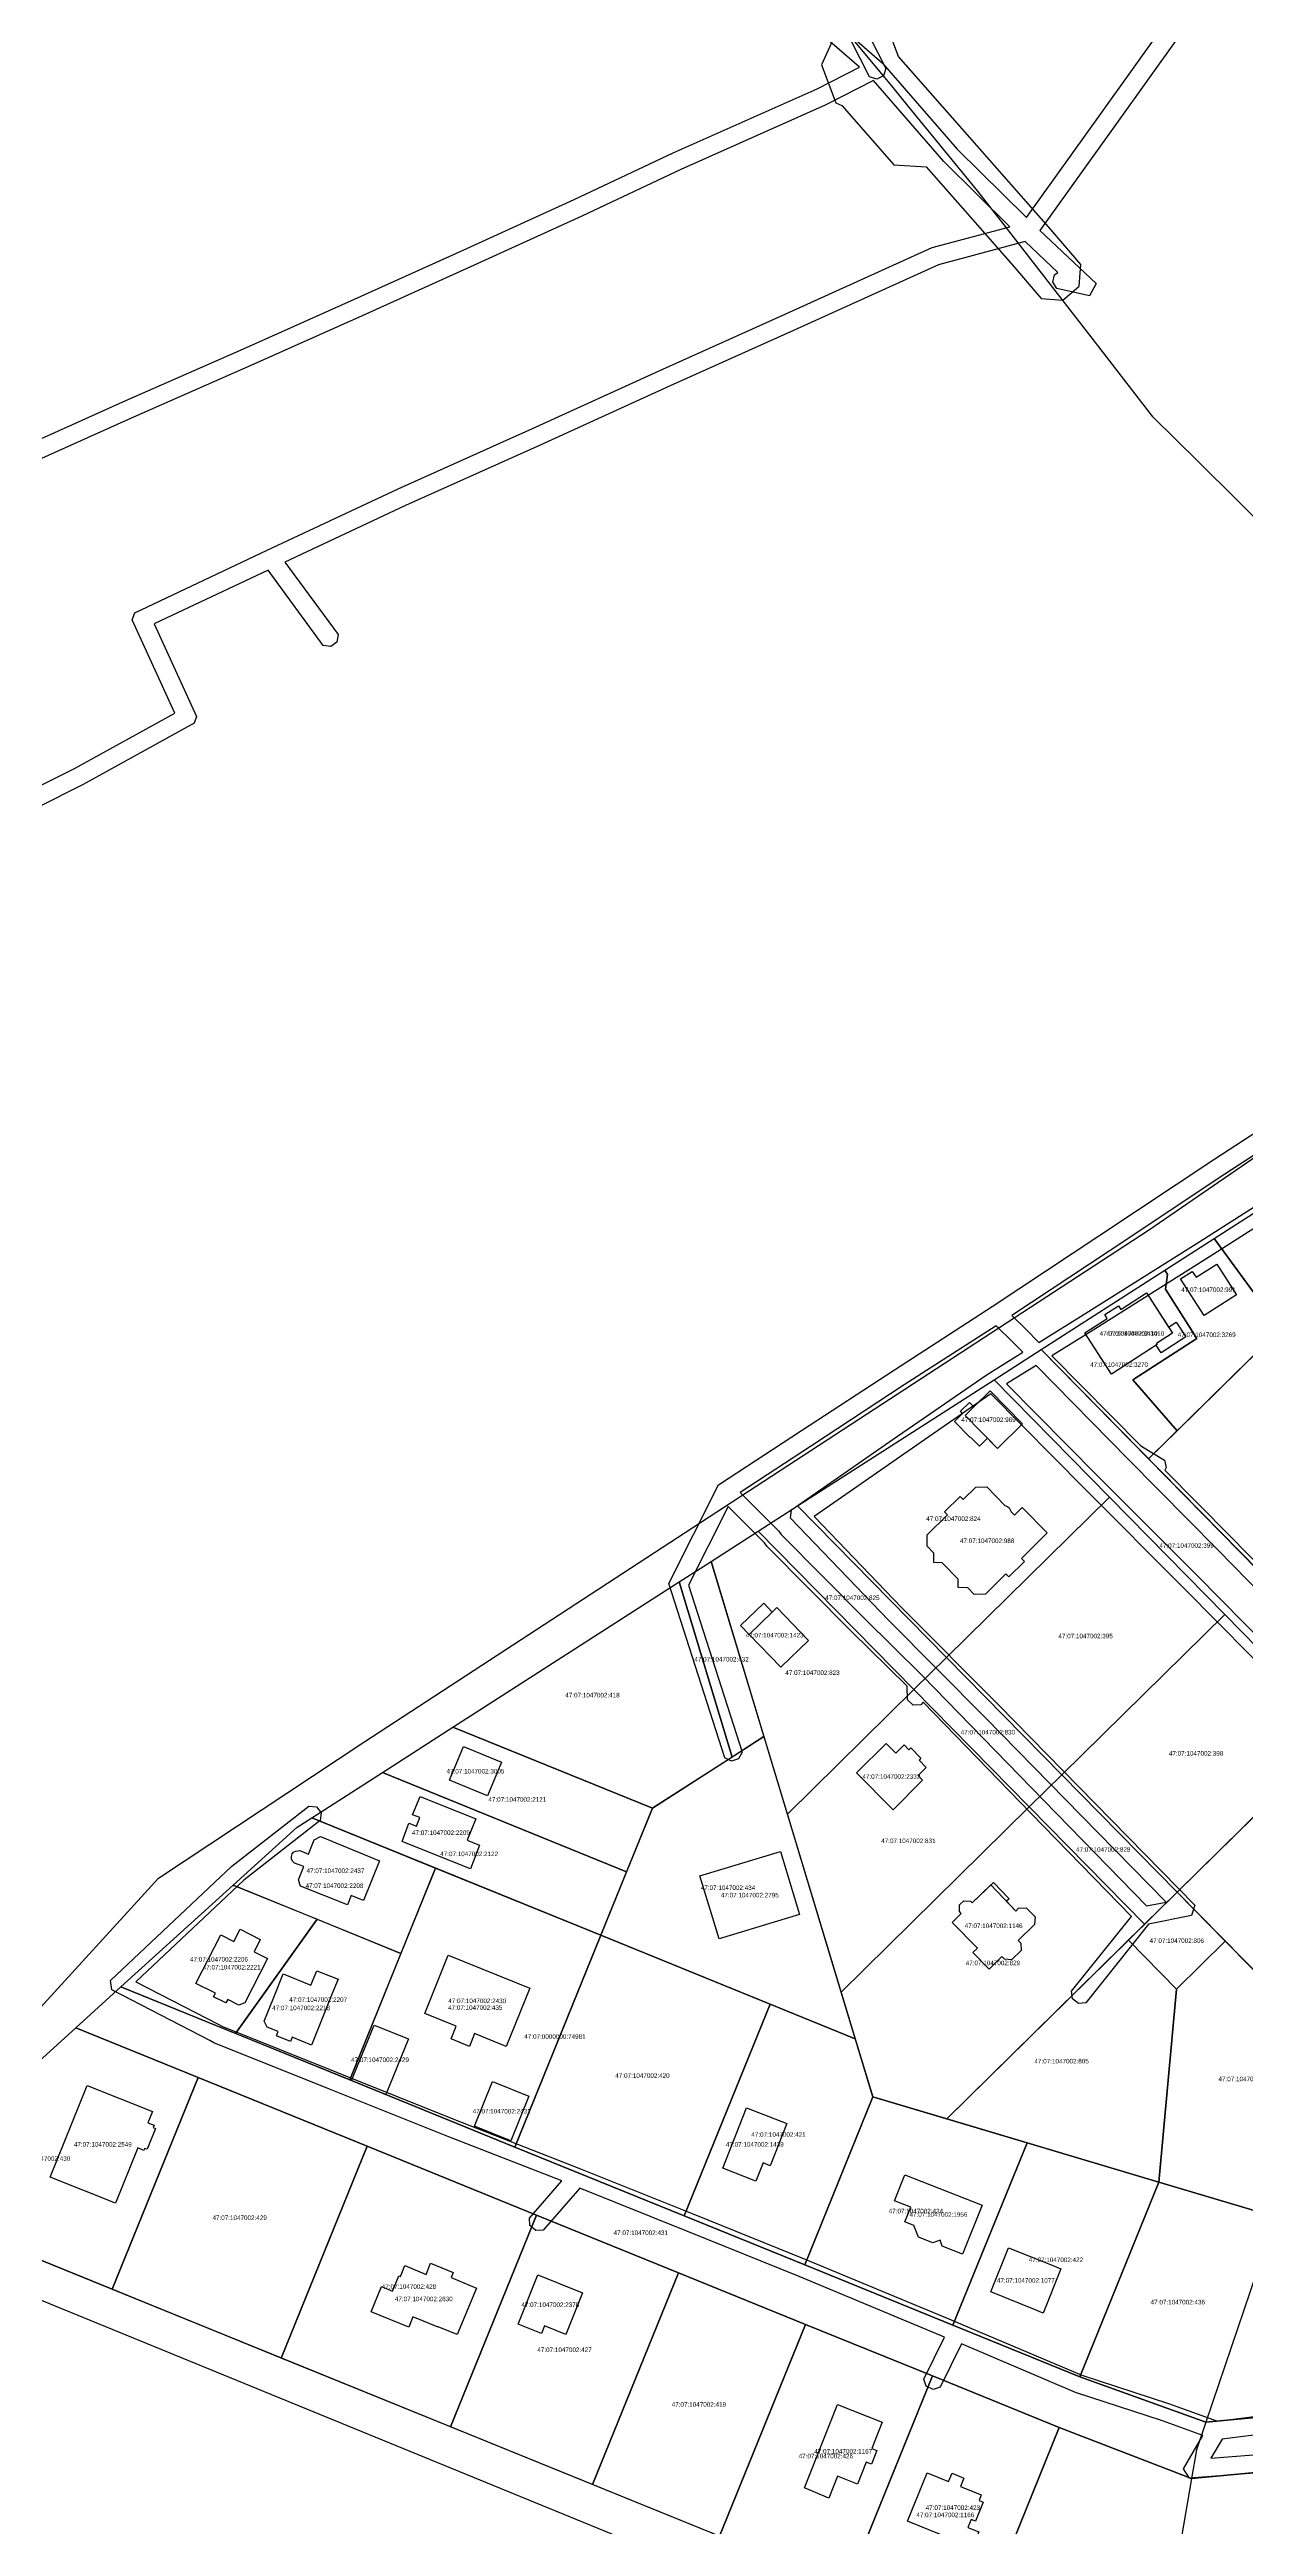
# Model space of a CAD drawing. Extents: x 896 to 2274771, y 652 to 548028.
# Drawn here: x 2233410 to 2233672, y 434012 to 434554 of the extents above; entities that cross this region are included whole.
import ezdxf
from ezdxf.enums import TextEntityAlignment as Align

# ---------------------------------------------------------------- set-up
doc = ezdxf.new("R2010")
doc.units = 0
doc.header["$MEASUREMENT"] = 0
for name, color, linetype in [('B', 254, 'CONTINUOUS'), ('D', 1, 'CONTINUOUS'), ('INHABITED', 14, 'CONTINUOUS'), ('LABELS', 254, 'CONTINUOUS'), ('P', 94, 'CONTINUOUS'), ('Z', 30, 'CONTINUOUS')]:
    doc.layers.add(name, color=color, linetype=linetype)

msp = doc.modelspace()

# ---------------------------------------------------------------- linework, layer by layer
at = {"layer": 'B', "linetype": 'Continuous'}
msp.add_lwpolyline([(2233405.75, 434122.89), (2233433.86, 434153.63), (2233478.82, 434183.42), (2233650.57, 434295.41), (2233724.47, 434346.19), (2233743.99, 434371.16), (2233741.32, 434374.42), (2233751.12, 434388.16), (2233858.9, 434539.29), (2234019.4, 434440.11), (2234040.9, 434438.26), (2234133.4, 434474.25), (2234195.57, 434236.2)], dxfattribs=at)
at = {"layer": 'D', "linetype": 'Continuous'}
for points in [[(2233657.59, 434284.76), (2233660.14, 434286.4), (2233660.98, 434285.1), (2233665.52, 434288.01), (2233669.81, 434281.3), (2233662.72, 434276.76)], [(2233650.12, 434281.68), (2233654.95, 434274.19), (2233656.65, 434275.29), (2233658.74, 434272.05), (2233653.35, 434268.56), (2233652.25, 434270.27), (2233642.45, 434263.94), (2233636.62, 434272.96), (2233641.53, 434276.13), (2233640.98, 434276.97), (2233643.98, 434278.89), (2233644.52, 434278.06)], [(2233650.12, 434281.68), (2233655.79, 434272.89), (2233652.33, 434270.65), (2233652.48, 434270.42), (2233642.45, 434263.94), (2233636.62, 434272.96), (2233641.53, 434276.13), (2233640.98, 434276.97), (2233643.98, 434278.89), (2233644.52, 434278.06)], [(2233615.9, 434260.26), (2233623.01, 434253.07), (2233617.55, 434247.67), (2233615.35, 434249.89), (2233613.59, 434248.15), (2233611.61, 434250.15), (2233611.54, 434250.08), (2233608.1, 434253.57), (2233609.87, 434255.33), (2233609.41, 434255.8), (2233611.38, 434257.75), (2233612.36, 434256.76)], [(2233615.9, 434260.26), (2233623.01, 434253.07), (2233617.55, 434247.67), (2233610.44, 434254.85)], [(2233615.19, 434239.24), (2233619.1, 434235.2), (2233619.69, 434234.99), (2233620.09, 434234.66), (2233620.51, 434233.8), (2233621.24, 434233.06), (2233622.91, 434234.73), (2233628.41, 434229.19), (2233622.75, 434223.57), (2233623.42, 434222.91), (2233620.01, 434219.57), (2233619.37, 434220.22), (2233614.92, 434215.79), (2233612.43, 434215.71), (2233611.02, 434217.2), (2233608.94, 434217.23), (2233608.93, 434219.09), (2233605.38, 434222.68), (2233603.55, 434222.72), (2233603.55, 434224.79), (2233602.09, 434226.27), (2233602.12, 434228.74), (2233606.59, 434233.13), (2233605.94, 434233.78), (2233609.34, 434237.12), (2233609.98, 434236.47), (2233612.76, 434239.21)], [(2233568.23, 434211.89), (2233569.24, 434212.87), (2233576.17, 434205.62), (2233570.1, 434199.81), (2233563.18, 434207), (2233561.3, 434208.94), (2233566.35, 434213.83)], [(2233568.23, 434211.89), (2233569.24, 434212.87), (2233576.17, 434205.62), (2233570.1, 434199.81), (2233563.18, 434207)], [(2233508.93, 434179.05), (2233505.9, 434171.65), (2233497.57, 434175.07), (2233500.61, 434182.47)], [(2233593.14, 434183.15), (2233595.26, 434181.01), (2233597.07, 434182.8), (2233598.13, 434181.73), (2233598.53, 434182.14), (2233600.76, 434179.89), (2233600.36, 434179.48), (2233601.92, 434177.91), (2233600.12, 434176.12), (2233601.14, 434175.08), (2233594.66, 434168.64), (2233586.65, 434176.69)], [(2233491.16, 434171.51), (2233503.32, 434166.64), (2233501.46, 434161.95), (2233504.15, 434160.87), (2233502.14, 434155.72), (2233499.4, 434156.81), (2233487.24, 434161.68), (2233488.7, 434165.68), (2233490.35, 434165.03), (2233491.11, 434166.94), (2233489.5, 434167.52)], [(2233469.3, 434162.76), (2233482.27, 434157.44), (2233478.78, 434148.81), (2233476.02, 434149.9), (2233475.24, 434147.83), (2233464.99, 434151.89), (2233464.55, 434153.28), (2233465.68, 434156.25), (2233463.64, 434156.94), (2233463.29, 434157.34), (2233463.01, 434157.85), (2233462.96, 434158.42), (2233463.13, 434158.97), (2233463.45, 434159.34), (2233463.87, 434159.59), (2233464.37, 434159.68), (2233464.81, 434159.7), (2233466.7, 434158.88), (2233467.92, 434162.04)], [(2233570.01, 434159.53), (2233574.21, 434145.74), (2233556.59, 434140.38), (2233552.39, 434154.16)], [(2233616.62, 434152.75), (2233620.08, 434149.18), (2233619.48, 434148.61), (2233621.53, 434146.47), (2233622.1, 434147.08), (2233623.77, 434147.16), (2233625.73, 434145.18), (2233625.65, 434143.51), (2233622.02, 434140), (2233622.6, 434139.42), (2233622.7, 434137.86), (2233620.61, 434135.82), (2233619.04, 434135.97), (2233618.45, 434136.55), (2233615.67, 434133.75), (2233612.13, 434137.37), (2233613.11, 434138.36), (2233607.62, 434143.95), (2233609.57, 434145.94), (2233609.21, 434146.34), (2233609.2, 434147.8), (2233610.14, 434148.72), (2233611.6, 434148.66), (2233611.99, 434148.27)], [(2233616.03, 434152.18), (2233621.53, 434146.47), (2233622.1, 434147.08), (2233623.77, 434147.16), (2233625.73, 434145.18), (2233625.65, 434143.51), (2233622.02, 434140), (2233622.6, 434139.42), (2233622.7, 434137.86), (2233620.61, 434135.82), (2233619.04, 434135.97), (2233618.45, 434136.55), (2233615.67, 434133.75), (2233612.13, 434137.37), (2233613.11, 434138.36), (2233607.62, 434143.95), (2233609.57, 434145.94), (2233609.21, 434146.34), (2233609.2, 434147.8), (2233610.14, 434148.72), (2233611.6, 434148.66), (2233611.99, 434148.27)], [(2233447.49, 434141.3), (2233450.36, 434139.84), (2233451.75, 434142.49), (2233456.16, 434140.23), (2233454.84, 434137.57), (2233457.72, 434136.11), (2233452.79, 434126.37), (2233451.46, 434125.88), (2233449.02, 434127.1), (2233448.65, 434126.37), (2233445.95, 434127.74), (2233446.33, 434128.48), (2233442.08, 434130.63)], [(2233497.29, 434136.79), (2233515.12, 434129.57), (2233509.97, 434116.86), (2233503.06, 434119.66), (2233501.92, 434116.86), (2233497.92, 434118.5), (2233499.05, 434121.29), (2233492.15, 434124.08)], [(2233461.18, 434132.74), (2233467.24, 434130.29), (2233468.56, 434133.43), (2233473.19, 434131.59), (2233471.91, 434128.41), (2233467.34, 434117.14), (2233463.11, 434118.85), (2233462.74, 434117.95), (2233459.7, 434119.18), (2233460.07, 434120.09), (2233457.63, 434121.08), (2233456.98, 434122.39), (2233459.18, 434127.81)], [(2233481.09, 434121.54), (2233488.58, 434118.49), (2233483.63, 434106.34), (2233476.14, 434109.38)], [(2233506.97, 434109.17), (2233514.93, 434105.99), (2233510.98, 434096.2), (2233503.03, 434099.41)], [(2233418.25, 434108.34), (2233432.53, 434102.59), (2233431.55, 434100.15), (2233432.91, 434099.6), (2233432.72, 434099.14), (2233433.2, 434098.94), (2233431.36, 434094.37), (2233430.88, 434094.56), (2233430.7, 434094.11), (2233429.34, 434094.66), (2233424.47, 434082.54), (2233410.18, 434088.29)], [(2233562.58, 434103.45), (2233571.42, 434099.97), (2233567.79, 434090.76), (2233566.21, 434091.38), (2233564.63, 434087.38), (2233557.37, 434090.24)], [(2233594.99, 434083.08), (2233597.27, 434088.78), (2233614.19, 434082.14), (2233609.87, 434071.41), (2233605.44, 434073.16), (2233604.95, 434074.49), (2233603.33, 434073.88), (2233600.25, 434075.11), (2233599.2, 434077.7), (2233597.23, 434078.49), (2233598.52, 434081.69)], [(2233619.92, 434072.8), (2233629.1, 434069.13), (2233631.4, 434068.18), (2233627.54, 434058.53), (2233625.24, 434059.46), (2233616.04, 434063.18)], [(2233482.7, 434064.34), (2233485.12, 434063.35), (2233486.48, 434066.68), (2233486.84, 434066.54), (2233487.81, 434068.9), (2233492.43, 434067), (2233493.43, 434069.44), (2233498.39, 434067.41), (2233497.93, 434066.28), (2233503.45, 434064.01), (2233499.27, 434053.81), (2233495.1, 434055.52), (2233495.06, 434055.42), (2233489.57, 434057.67), (2233488.66, 434055.45), (2233480.43, 434058.81)], [(2233516.93, 434066.86), (2233526.67, 434062.94), (2233523.02, 434053.85), (2233518.38, 434055.72), (2233517.7, 434054.05), (2233512.6, 434056.1)], [(2233582.47, 434038.53), (2233592.25, 434034.63), (2233589.99, 434028.91), (2233591.09, 434028.47), (2233589.91, 434025.47), (2233588.8, 434025.91), (2233586.89, 434021.08), (2233582.49, 434022.82), (2233580.6, 434018.05), (2233575.26, 434020.28)], [(2233613.96, 434018.74), (2233613.48, 434017.54), (2233614.4, 434017.16), (2233612.7, 434012.99), (2233611.78, 434013.37), (2233611.06, 434011.62), (2233613.47, 434010.64), (2233611.24, 434005.18), (2233606.34, 434007.17), (2233607.17, 434009.21), (2233597.79, 434013.03), (2233602.09, 434023.58), (2233606.83, 434021.65), (2233607.59, 434023.5), (2233610.18, 434022.44), (2233609.43, 434020.59)]]:
    msp.add_lwpolyline(points, close=True, dxfattribs=at)
at = {"layer": 'INHABITED', "linetype": 'Continuous'}
msp.add_lwpolyline([(2234126.38, 434590.44), (2234140.68, 434495.16), (2234133.4, 434474.25), (2234040.9, 434438.28), (2234019.4, 434440.11), (2233858.89, 434539.29), (2233751.12, 434388.16), (2233741.32, 434374.42), (2233728.58, 434390.01), (2233718.79, 434402), (2233698.21, 434427.18), (2233687.29, 434437.99), (2233661.44, 434463.55), (2233651.59, 434473.3), (2233638.21, 434490.54), (2233622.53, 434510.74), (2233618.95, 434515.35), (2233613.22, 434522.72), (2233598.03, 434541.26), (2233594.68, 434545.35), (2233578.36, 434565.09)], dxfattribs=at)
at = {"layer": 'P', "linetype": 'Continuous'}
for points in [[(2233664.92, 434293.56), (2233702.76, 434317.82), (2233720.25, 434300.04), (2233688.89, 434269.19), (2233681.96, 434276.23), (2233679.46, 434273.77)], [(2233664.92, 434293.56), (2233679.46, 434273.77), (2233656.85, 434251.52), (2233647.17, 434262.66), (2233661.18, 434271.74), (2233654.29, 434282.49), (2233654.75, 434285.74), (2233654.16, 434286.66)], [(2233627.08, 434269.29), (2233654.16, 434286.66), (2233654.75, 434285.74), (2233654.29, 434282.49), (2233661.18, 434271.74), (2233647.17, 434262.66), (2233656.85, 434251.52), (2233650.6, 434245.37)], [(2233650.6, 434245.37), (2233681.96, 434276.23), (2233705.87, 434251.93), (2233674.5, 434221.07)], [(2233616.76, 434262.67), (2233627.08, 434269.29), (2233701.05, 434194.1), (2233690.36, 434183.56), (2233679.84, 434194.27), (2233681.97, 434196.37), (2233667.25, 434211.34), (2233642, 434237)], [(2233573.75, 434235.09), (2233616.76, 434262.67), (2233642, 434237), (2233606.36, 434201.94)], [(2233565.15, 434229.57), (2233573.75, 434235.09), (2233606.36, 434201.94), (2233599.23, 434194.91)], [(2233606.36, 434201.94), (2233642, 434237), (2233667.25, 434211.34), (2233631.61, 434176.27)], [(2233554.82, 434222.95), (2233565.15, 434229.57), (2233599.23, 434194.91), (2233571.54, 434167.67)], [(2233547.83, 434218.46), (2233554.82, 434222.95), (2233566.4, 434184.64), (2233559.41, 434180.16)], [(2233547.83, 434218.46), (2233559.41, 434180.16), (2233541.97, 434168.96), (2233498.32, 434186.7)], [(2233631.61, 434176.27), (2233667.25, 434211.34), (2233681.97, 434196.37), (2233679.84, 434194.27), (2233690.36, 434183.56), (2233656.85, 434150.61)], [(2233599.23, 434194.91), (2233606.36, 434201.94), (2233631.61, 434176.27), (2233624.48, 434169.26)], [(2233571.54, 434167.67), (2233599.23, 434194.91), (2233624.48, 434169.26), (2233583.32, 434128.76)], [(2233498.32, 434186.7), (2233541.97, 434168.96), (2233536.32, 434155.07), (2233482.87, 434176.78)], [(2233876.55, 434178.46), (2233869.31, 434188.02), (2233830.04, 434161.01), (2233787.84, 434131.98), (2233774.05, 434122.48), (2233763.94, 434101.45), (2233757.59, 434099.66), (2233728.64, 434118.54), (2233724.62, 434106.82), (2233752.35, 434088.76), (2233754.37, 434081.52), (2233735.05, 434041.36), (2233701.3, 434038.22), (2233663.1, 434034.67), (2233661.06, 434028.63), (2233659.96, 434022.33), (2233691.15, 434025.22), (2233721.01, 434028), (2233742.95, 434030.04), (2233752.14, 434049.21), (2233765.81, 434077.61), (2233783.17, 434113.78), (2233818.51, 434138.28), (2233848.76, 434159.2)], [(2233566.4, 434184.64), (2233586.4, 434118.54), (2233530.68, 434141.18), (2233541.97, 434168.96)], [(2233482.87, 434176.78), (2233536.32, 434155.07), (2233530.68, 434141.18), (2233467.41, 434166.87)], [(2233624.48, 434169.26), (2233631.61, 434176.27), (2233656.85, 434150.61), (2233649.72, 434143.59)], [(2233583.32, 434128.76), (2233624.48, 434169.26), (2233649.72, 434143.59), (2233606.43, 434100.99), (2233590.26, 434105.81)], [(2233656.85, 434150.61), (2233677.84, 434171.24), (2233704.35, 434144.3), (2233698.37, 434138.27), (2233690.82, 434116.09)], [(2233464.2, 434164.81), (2233467.41, 434166.87), (2233494.54, 434155.85), (2233486.95, 434137.17), (2233450.24, 434152.15)], [(2233494.54, 434155.85), (2233530.68, 434141.18), (2233511.87, 434094.85), (2233475.73, 434109.53)], [(2233450.24, 434152.15), (2233468.57, 434144.67), (2233450.7, 434119.7), (2233425.66, 434129.87)], [(2233646.16, 434140.09), (2233656.85, 434150.61), (2233667.37, 434139.91), (2233656.68, 434129.4)], [(2233468.57, 434144.67), (2233486.95, 434137.17), (2233475.73, 434109.53), (2233450.7, 434119.7)], [(2233530.68, 434141.18), (2233567.74, 434126.11), (2233548.92, 434079.79), (2233511.87, 434094.85)], [(2233606.43, 434100.99), (2233646.16, 434140.09), (2233656.68, 434129.4), (2233652.86, 434087.18)], [(2233656.68, 434129.4), (2233667.37, 434139.91), (2233690.82, 434116.09), (2233678.39, 434079.58), (2233652.86, 434087.18)], [(2233425.66, 434129.87), (2233475.73, 434109.53), (2233511.87, 434094.85), (2233548.92, 434079.79), (2233575.33, 434069.07), (2233607.77, 434055.88), (2233635.57, 434044.59), (2233663.11, 434034.67), (2233661.06, 434028.63), (2233659.97, 434022.33), (2233631.05, 434033.48), (2233603.26, 434044.77), (2233575.46, 434056.05), (2233547.67, 434067.34), (2233516.64, 434079.97), (2233479.58, 434095.01), (2233442.53, 434110.07), (2233415.78, 434120.92)], [(2233567.74, 434126.11), (2233586.4, 434118.54), (2233590.26, 434105.81), (2233575.33, 434069.07), (2233548.92, 434079.79)], [(2233415.78, 434120.92), (2233442.53, 434110.07), (2233423.7, 434063.74), (2233374.68, 434083.66)], [(2233442.53, 434110.07), (2233479.58, 434095.01), (2233460.75, 434048.69), (2233423.7, 434063.74)], [(2233590.26, 434105.81), (2233623.98, 434095.77), (2233607.77, 434055.88), (2233575.33, 434069.07)], [(2233479.58, 434095.01), (2233516.64, 434079.97), (2233497.82, 434033.64), (2233460.75, 434048.69)], [(2233623.98, 434095.77), (2233652.86, 434087.18), (2233635.57, 434044.59), (2233607.77, 434055.88)], [(2233374.69, 434083.66), (2233423.7, 434063.74), (2233565.94, 434005.97), (2233520.98, 433938.57), (2233517.15, 433923.6), (2233482.48, 433924.2), (2233311.22, 434026.11)], [(2233652.86, 434087.18), (2233678.39, 434079.58), (2233663.11, 434034.67), (2233635.57, 434044.59)], [(2233714.05, 434075.71), (2233680.91, 434086.98), (2233678.39, 434079.58), (2233663.1, 434034.67), (2233701.3, 434038.22)], [(2233516.64, 434079.97), (2233547.67, 434067.34), (2233528.86, 434021.03), (2233497.82, 434033.64)], [(2233547.67, 434067.34), (2233575.46, 434056.05), (2233556.64, 434009.74), (2233528.86, 434021.03)], [(2233575.46, 434056.05), (2233603.26, 434044.77), (2233584.44, 433998.44), (2233556.64, 434009.74)], [(2233603.26, 434044.77), (2233631.05, 434033.48), (2233612.24, 433987.15), (2233584.44, 433998.44)], [(2233631.05, 434033.48), (2233659.97, 434022.33), (2233651.26, 433971.3), (2233612.24, 433987.15)], [(2233695.75, 433975.44), (2233691.15, 434025.22), (2233659.96, 434022.33), (2233651.26, 433971.3)]]:
    msp.add_lwpolyline(points, close=True, dxfattribs=at)
at = {"layer": 'Z', "linetype": 'Continuous'}
for points in [[(2233576.97, 434581.19), (2233593.07, 434549.52), (2233592.55, 434547.94), (2233591.08, 434547.19), (2233589.5, 434547.7), (2233573.15, 434579.88)], [(2233581.94, 434556.77), (2233579.01, 434550.34), (2233582.12, 434542.04), (2233583.43, 434541.44), (2233594.85, 434528.48), (2233601.91, 434528.03), (2233620.6, 434506.83), (2233627.09, 434499.23), (2233631.8, 434498.86), (2233635.39, 434501.93), (2233635.76, 434506.63), (2233629.21, 434514.31), (2233611.44, 434534.46), (2233595.84, 434552.16), (2233584.03, 434583.67)], [(2233568.13, 434571.82), (2233592.31, 434550.79), (2233608.7, 434531.92), (2233623.88, 434516.95), (2233640.31, 434539.82), (2233660.64, 434568.34)], [(2233663.91, 434566.03), (2233643.56, 434537.49), (2233626.79, 434514.13), (2233639.09, 434502.5), (2233637.66, 434499.81), (2233630.54, 434501.4), (2233629.65, 434502.8), (2233630.01, 434504.42), (2233630.75, 434504.88), (2233623.58, 434511.66), (2233604.58, 434506.6), (2233572.86, 434492.23), (2233545.9, 434480.14), (2233517.39, 434467.15), (2233487.96, 434453.92), (2233461.56, 434441.57), (2233473.17, 434425.69), (2233472.91, 434424.05), (2233471.58, 434423.07), (2233469.94, 434423.33), (2233457.88, 434439.83), (2233432.91, 434428.03), (2233442.17, 434407.8), (2233441.68, 434406.31), (2233417.36, 434392.9), (2233386.45, 434377.4)], [(2233401.6, 434465.63), (2233426.76, 434476.93), (2233452.48, 434488.22), (2233476.8, 434499.06), (2233500.55, 434509.8), (2233524.88, 434520.88), (2233546.53, 434531.08), (2233578.06, 434545.12), (2233587.34, 434549.82), (2233565.51, 434568.8)], [(2233384.57, 434380.94), (2233415.5, 434396.44), (2233437.43, 434408.53), (2233428.11, 434428.91), (2233428.67, 434430.45), (2233457.67, 434444.16), (2233486.3, 434457.56), (2233515.74, 434470.79), (2233544.25, 434483.79), (2233571.22, 434495.88), (2233603.23, 434510.38), (2233620.25, 434514.91), (2233605.78, 434529.18), (2233590.4, 434546.89), (2233579.77, 434541.5), (2233548.2, 434527.44), (2233526.56, 434517.25), (2233502.2, 434506.16), (2233478.44, 434495.41), (2233454.09, 434484.56), (2233428.39, 434473.28), (2233403.23, 434461.98)], [(2233680.03, 434195.12), (2233658.38, 434217.04), (2233636.56, 434238.87), (2233616.09, 434259.59), (2233597.93, 434247.09), (2233577.38, 434232.8), (2233596.54, 434212.91), (2233617.79, 434191.5), (2233638.79, 434170.07), (2233660.69, 434147.76), (2233659.99, 434145.48), (2233650.6, 434143.59), (2233636.87, 434126.43), (2233635.22, 434126.25), (2233633.93, 434127.29), (2233633.75, 434128.93), (2233646.82, 434145.27), (2233624.8, 434167.86), (2233601.22, 434192.13), (2233600.71, 434191.59), (2233599.05, 434191.53), (2233597.84, 434192.67), (2233597.75, 434195.67), (2233585.49, 434207.73), (2233567.11, 434226.25), (2233566.54, 434227), (2233558.54, 434234.99), (2233549.88, 434217.76), (2233561.62, 434181.22), (2233560.86, 434179.74), (2233559.28, 434179.24), (2233557.81, 434179.99), (2233545.57, 434218.09), (2233556.45, 434239.74), (2233574.63, 434251.57), (2233594.94, 434264.9), (2233616.38, 434278.73), (2233639.73, 434294.15), (2233665.08, 434311.02), (2233689.98, 434327.23)], [(2233689.76, 434306.07), (2233663.92, 434289.59), (2233639.01, 434273.89), (2233629.44, 434267.96), (2233648.89, 434248.25), (2233654.07, 434245.1), (2233654.46, 434243.5), (2233654.13, 434242.95), (2233668.55, 434228.4), (2233693.76, 434202.63)], [(2233690.67, 434024.83), (2233659.53, 434022.44), (2233658.25, 434024.49), (2233662.5, 434031.74), (2233653.64, 434034.93), (2233634.6, 434041.18), (2233609.64, 434051.77), (2233604.98, 434042.32), (2233603.41, 434041.78), (2233601.92, 434042.52), (2233601.39, 434044.09), (2233605.93, 434053.29), (2233574.08, 434066.52), (2233549.54, 434076.46), (2233526.1, 434085.87), (2233518.09, 434076.68), (2233516.44, 434076.56), (2233515.19, 434077.65), (2233515.07, 434079.3), (2233522.15, 434087.42), (2233497.2, 434097.16), (2233471.33, 434107.54), (2233445.96, 434117.67), (2233445.1, 434118.18), (2233423.64, 434129.24), (2233423.35, 434131.29), (2233449.94, 434156.29), (2233466.78, 434169.44), (2233468.43, 434169.24), (2233469.45, 434167.93), (2233469.24, 434166.29), (2233452.55, 434153.25), (2233428.91, 434131.02), (2233447.05, 434121.68), (2233447.74, 434121.26), (2233472.81, 434111.25), (2233498.67, 434100.87), (2233526.26, 434090.11), (2233551.04, 434080.17), (2233575.6, 434070.22), (2233608.25, 434056.66), (2233609.43, 434056.21), (2233636.01, 434044.93), (2233654.94, 434038.71), (2233665.67, 434034.85), (2233700.1, 434039.26)], [(2234232.47, 433917), (2234192.88, 433929.35), (2234178.07, 433949.72), (2234151, 433967.18), (2234147.74, 433962.32), (2234144.35, 433957.36), (2234153.02, 433951.59), (2234072.95, 433831.25), (2234047.16, 433808.19), (2234015.61, 433780.06), (2233984.32, 433751.69), (2233857.34, 433856.24), (2233493.77, 433765.91), (2233490.04, 433780.9), (2233508.59, 433853.62), (2233523.62, 433924.42), (2233526.63, 433942.85), (2233524.43, 433943.74), (2233565.94, 434005.96), (2233555.05, 434010.39), (2233416.52, 434066.65), (2233374.68, 434083.66)], [(2233376.57, 434074.27), (2233540.55, 434007.19), (2233520.3, 433957.68), (2233512.49, 433925.8), (2233517.15, 433923.6), (2233480.77, 433780.98), (2233486.97, 433755.98), (2233852.95, 433846.9), (2233984.51, 433738.61), (2234053.3, 433800.43), (2234080.16, 433824.55), (2234161.1, 433946.19), (2234163.26, 433950.53), (2234172.97, 433943.93), (2234187.82, 433922.73), (2234218.76, 433912.88)]]:
    msp.add_lwpolyline(points, dxfattribs=at)
for points in [[(2233687.62, 434309.44), (2233712.74, 434325.29), (2233712.89, 434337.04), (2233692.14, 434323.86), (2233667.28, 434307.68), (2233641.94, 434290.82), (2233620.64, 434276.75), (2233623.72, 434273.76), (2233626.56, 434270.88), (2233636.89, 434277.28), (2233661.78, 434292.96)], [(2233595.65, 434250.38), (2233615.24, 434263.87), (2233623.07, 434268.72), (2233620.9, 434270.92), (2233617.22, 434274.51), (2233597.12, 434261.55), (2233576.82, 434248.22), (2233561.16, 434238.03), (2233569.57, 434229.64), (2233570.14, 434228.88), (2233588.32, 434210.57), (2233601.14, 434197.95), (2233627.67, 434170.65), (2233650.16, 434147.58), (2233654.41, 434148.44), (2233635.94, 434167.27), (2233614.94, 434188.69), (2233593.68, 434210.11), (2233572.24, 434232.39), (2233572.42, 434234.22)], [(2233646.21, 434245.26), (2233625.95, 434265.8), (2233619.52, 434261.81), (2233639.39, 434241.69), (2233661.21, 434219.86), (2233681.56, 434199.27), (2233688.81, 434201.97), (2233665.7, 434225.59)], [(2233717.34, 434031.24), (2233739.94, 434033.21), (2233748.98, 434049.5), (2233763.61, 434079.29), (2233781.19, 434115.79), (2233808.1, 434134.48), (2233836.47, 434154.13), (2233832.84, 434159.51), (2233808.42, 434142.69), (2233778.96, 434122.36), (2233778.67, 434122.15), (2233766.76, 434099.05), (2233760.21, 434086.79), (2233752.06, 434070.69), (2233742.62, 434050.68), (2233737.86, 434041.34), (2233737.13, 434039.49), (2233734.56, 434038.44), (2233733.17, 434038.3), (2233700.54, 434035.28), (2233666.67, 434030.95), (2233664.25, 434026.81), (2233690.34, 434028.82)]]:
    msp.add_lwpolyline(points, close=True, dxfattribs=at)

# ---------------------------------------------------------------- texts
at = {"layer": 'LABELS'}
for s, p in [('47:07:1047002:991', (2233663.7, 434282.385)), ('47:07:1047002:3410', (2233646.205, 434272.81)), ('47:07:1047002:3410', (2233647.68, 434272.81)), ('47:07:1047002:3269', (2233663.315, 434272.54)), ('47:07:1047002:3270', (2233644.13, 434266.015)), ('47:07:1047002:989', (2233615.555, 434253.965)), ('47:07:1047002:824', (2233607.875, 434232.305)), ('47:07:1047002:988', (2233615.25, 434227.475)), ('47:07:1047002:399', (2233658.905, 434226.425)), ('47:07:1047002:825', (2233585.755, 434215)), ('47:07:1047002:1423', (2233568.735, 434206.82)), ('47:07:1047002:395', (2233636.805, 434206.635)), ('47:07:1047002:432', (2233557.115, 434201.555)), ('47:07:1047002:823', (2233577.025, 434198.62)), ('47:07:1047002:418', (2233528.865, 434193.71)), ('47:07:1047002:830', (2233615.42, 434185.6)), ('47:07:1047002:398', (2233660.985, 434180.975)), ('47:07:1047002:3005', (2233503.25, 434177.06)), ('47:07:1047002:2332', (2233594.285, 434175.895)), ('47:07:1047002:2121', (2233512.42, 434170.885)), ('47:07:1047002:2209', (2233495.695, 434163.615)), ('47:07:1047002:2122', (2233501.865, 434158.98)), ('47:07:1047002:831', (2233598.01, 434161.835)), ('47:07:1047002:828', (2233640.665, 434159.93)), ('47:07:1047002:2208', (2233472.39, 434152.02)), ('47:07:1047002:2437', (2233472.615, 434155.295)), ('47:07:1047002:434', (2233558.54, 434151.59)), ('47:07:1047002:2795', (2233563.3, 434149.955)), ('47:07:1047002:1146', (2233616.675, 434143.25)), ('47:07:1047002:2206', (2233447.115, 434135.925)), ('47:07:1047002:806', (2233656.765, 434140.005)), ('47:07:1047002:2221', (2233449.9, 434134.185)), ('47:07:1047002:829', (2233616.52, 434135.125)), ('47:07:1047002:2218', (2233465.085, 434125.285)), ('47:07:1047002:2207', (2233468.825, 434127.1)), ('47:07:1047002:435', (2233503.205, 434125.35)), ('47:07:1047002:2430', (2233503.635, 434126.825)), ('47:07:0000000:74981', (2233520.655, 434119.02)), ('47:07:1047002:2429', (2233482.36, 434113.94)), ('47:07:1047002:420', (2233539.805, 434110.485)), ('47:07:1047002:805', (2233631.555, 434113.635)), ('47:07:1047002:807', (2233671.84, 434109.745)), ('47:07:1047002:2431', (2233508.98, 434102.685)), ('47:07:1047002:430', (2233408.605, 434092.33)), ('47:07:1047002:2549', (2233421.69, 434095.44)), ('47:07:1047002:1439', (2233564.395, 434095.415)), ('47:07:1047002:421', (2233569.59, 434097.59)), ('47:07:1047002:429', (2233451.64, 434079.38)), ('47:07:1047002:431', (2233539.445, 434076.1)), ('47:07:1047002:424', (2233599.655, 434080.845)), ('47:07:1047002:1956', (2233604.59, 434080.095)), ('47:07:1047002:1077', (2233623.72, 434065.665)), ('47:07:1047002:422', (2233630.315, 434070.18)), ('47:07:1047002:428', (2233488.695, 434064.325)), ('47:07:1047002:2630', (2233491.94, 434061.625)), ('47:07:1047002:2378', (2233519.635, 434060.355)), ('47:07:1047002:436', (2233656.98, 434060.925)), ('47:07:1047002:427', (2233522.745, 434050.5)), ('47:07:1047002:419', (2233552.16, 434038.54)), ('47:07:1047002:1167', (2233583.755, 434028.29)), ('47:07:1047002:426', (2233579.95, 434027.245)), ('47:07:1047002:1166', (2233606.095, 434014.38)), ('47:07:1047002:423', (2233607.745, 434015.96))]:
    msp.add_text(s, height=1, dxfattribs=at).set_placement(p, align=Align.MIDDLE_CENTER)

doc.saveas('drawing.dxf')
